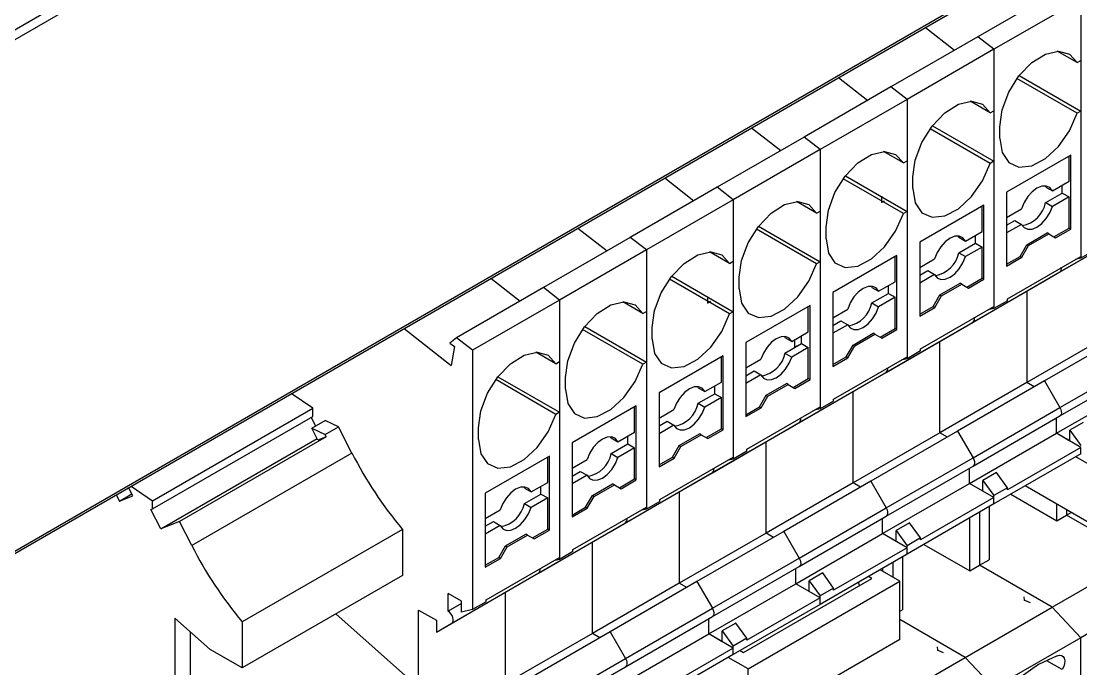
# Model space of a CAD drawing. Header units: millimetres. Extents: x 24 to 293, y 35 to 211.
# Drawn here: x 231.46 to 253.67, y 103.15 to 116.71 of the extents above; entities that cross this region are included whole.
import ezdxf

# ---------------------------------------------------------------- set-up
doc = ezdxf.new("R2010")
doc.units = ezdxf.units.MM
doc.header["$PDSIZE"] = -1

msp = doc.modelspace()

# ---------------------------------------------------------------- linework, layer by layer
at = {"color": 7, "linetype": 'Continuous', "lineweight": 25}
for p, q in [((274.199, 130.358), (204.726, 90.252)), ((204.7, 90.195), (274.173, 130.301)), ((234.373, 118.288), (204.637, 101.122)), ((234.55, 118.186), (204.726, 100.969)), ((253.333, 117.44), (251.512, 116.389)), ((253.669, 117.177), (251.849, 116.126)), ((253.669, 117.177), (253.669, 115.891)), ((253.669, 117.177), (253.669, 111.747)), ((250.413, 116.584), (251.024, 116.107)), ((251.512, 116.389), (249.691, 115.338)), ((251.849, 116.126), (251.512, 116.389)), ((251.849, 116.126), (250.028, 115.075)), ((251.849, 116.126), (251.849, 110.696)), ((251.849, 116.126), (251.849, 114.84)), ((253.592, 115.847), (253.174, 116.088)), ((253.592, 115.847), (253.669, 115.891)), ((248.592, 115.533), (249.203, 115.056)), ((253.592, 114.785), (252.332, 115.513)), ((252.379, 115.575), (253.669, 114.83)), ((249.691, 115.338), (247.871, 114.287)), ((250.028, 115.075), (249.691, 115.338)), ((250.028, 115.075), (248.207, 114.024)), ((250.028, 115.075), (250.028, 109.645)), ((250.028, 115.075), (250.028, 113.789)), ((251.771, 114.796), (251.353, 115.037)), ((251.771, 114.796), (251.849, 114.84)), ((253.669, 114.83), (253.592, 114.785)), ((253.669, 114.83), (253.669, 111.788)), ((246.771, 114.482), (247.382, 114.005)), ((251.771, 113.734), (250.512, 114.462)), ((250.558, 114.524), (251.849, 113.779)), ((251.972, 114.259), (251.972, 114.504)), ((247.871, 114.287), (246.05, 113.236)), ((248.207, 114.024), (247.871, 114.287)), ((248.207, 114.024), (246.386, 112.973)), ((248.207, 114.024), (248.207, 108.594)), ((248.207, 114.024), (248.207, 112.738)), ((249.951, 113.745), (249.533, 113.986)), ((249.951, 113.745), (250.028, 113.789)), ((251.849, 113.779), (251.771, 113.734)), ((251.849, 113.779), (251.849, 110.737)), ((253.457, 113.911), (252.114, 113.136)), ((253.422, 113.36), (253.422, 113.891)), ((253.457, 112.36), (253.457, 113.911)), ((248.737, 113.473), (250.028, 112.728)), ((244.95, 113.431), (245.561, 112.954)), ((249.951, 112.683), (248.691, 113.41)), ((250.151, 113.207), (250.151, 113.452)), ((252.933, 113.241), (252.919, 113.265)), ((253.074, 113.159), (253.422, 113.36)), ((253.28, 113.115), (253.28, 113.279)), ((246.05, 113.236), (244.229, 112.184)), ((246.386, 112.973), (246.05, 113.236)), ((252.114, 113.136), (252.114, 111.584)), ((252.933, 113.241), (253.074, 113.159)), ((252.933, 112.915), (253.28, 113.115)), ((253.422, 113.034), (253.074, 112.833)), ((253.28, 113.115), (253.422, 113.034)), ((253.422, 112.38), (253.422, 113.034)), ((246.386, 112.973), (244.565, 111.922)), ((246.386, 112.973), (246.386, 111.687)), ((246.386, 112.973), (246.386, 107.542)), ((248.13, 112.694), (247.712, 112.935)), ((251.636, 112.86), (250.293, 112.085)), ((251.601, 112.309), (251.601, 112.84)), ((251.636, 111.309), (251.636, 112.86)), ((252.933, 112.915), (253.074, 112.833)), ((248.13, 112.694), (248.207, 112.738)), ((250.028, 112.728), (249.951, 112.683)), ((250.028, 112.728), (250.028, 109.686)), ((252.114, 112.605), (252.426, 112.785)), ((243.129, 112.38), (243.741, 111.903)), ((248.13, 111.632), (246.87, 112.359)), ((246.917, 112.421), (248.207, 111.677)), ((248.331, 112.156), (248.331, 112.401)), ((252.114, 112.442), (252.285, 112.54)), ((252.426, 112.459), (252.114, 112.278)), ((252.285, 112.54), (252.426, 112.459)), ((253.104, 112.197), (253.422, 112.38)), ((253.139, 112.176), (253.457, 112.36)), ((253.232, 111.461), (255.052, 112.512)), ((253.457, 112.36), (253.422, 112.38)), ((244.229, 112.184), (242.408, 111.133)), ((244.565, 111.922), (244.229, 112.184)), ((251.112, 112.19), (251.098, 112.214)), ((251.112, 112.19), (251.253, 112.108)), ((251.253, 112.108), (251.601, 112.309)), ((251.46, 112.064), (251.46, 112.227)), ((252.538, 112.033), (252.962, 112.278)), ((252.573, 112.013), (252.998, 112.258)), ((252.909, 111.274), (254.73, 112.325)), ((252.998, 112.258), (252.962, 112.278)), ((252.998, 112.258), (253.139, 112.176)), ((244.565, 111.922), (242.745, 110.871)), ((244.565, 111.922), (244.565, 106.491)), ((244.565, 111.922), (244.565, 110.636)), ((250.293, 112.085), (250.293, 110.533)), ((251.112, 111.863), (251.46, 112.064)), ((251.601, 111.982), (251.253, 111.782)), ((251.46, 112.064), (251.601, 111.982)), ((251.601, 111.329), (251.601, 111.982)), ((252.397, 111.788), (252.538, 112.033)), ((252.432, 111.768), (252.573, 112.013)), ((252.538, 112.033), (252.573, 112.013)), ((246.309, 111.642), (245.891, 111.884)), ((249.816, 111.809), (248.472, 111.034)), ((249.78, 111.258), (249.78, 111.789)), ((249.816, 110.258), (249.816, 111.809)), ((250.293, 111.554), (250.605, 111.734)), ((251.112, 111.863), (251.253, 111.782)), ((252.114, 111.625), (252.397, 111.788)), ((252.114, 111.584), (252.432, 111.768)), ((252.131, 110.901), (253.669, 111.788)), ((252.397, 111.788), (252.432, 111.768)), ((253.669, 111.747), (253.55, 111.719)), ((253.952, 111.91), (253.669, 111.747)), ((246.309, 111.642), (246.386, 111.687)), ((248.207, 111.677), (248.13, 111.632)), ((248.207, 111.677), (248.207, 108.635)), ((250.293, 111.391), (250.464, 111.489)), ((250.464, 111.489), (250.605, 111.408)), ((241.309, 111.329), (241.92, 110.851)), ((246.309, 110.581), (245.049, 111.308)), ((245.096, 111.37), (246.386, 110.625)), ((246.51, 111.105), (246.51, 111.35)), ((249.433, 111.057), (249.78, 111.258)), ((250.605, 111.408), (250.293, 111.227)), ((251.088, 110.223), (252.909, 111.274)), ((251.283, 111.146), (251.601, 111.329)), ((251.318, 111.125), (251.636, 111.309)), ((251.411, 110.409), (253.232, 111.461)), ((251.636, 111.309), (251.601, 111.329)), ((252.909, 111.274), (253.232, 111.461)), ((242.408, 111.133), (240.587, 110.082)), ((242.745, 110.871), (242.408, 111.133)), ((248.472, 111.034), (248.472, 109.482)), ((249.291, 111.139), (249.278, 111.163)), ((249.291, 111.139), (249.433, 111.057)), ((249.639, 111.013), (249.639, 111.176)), ((250.717, 110.982), (251.141, 111.227)), ((250.752, 110.962), (251.177, 111.207)), ((251.177, 111.207), (251.141, 111.227)), ((251.177, 111.207), (251.318, 111.125)), ((252.538, 111.06), (252.538, 109.145)), ((242.745, 110.871), (240.924, 109.82)), ((242.745, 110.871), (242.745, 105.44)), ((242.745, 110.871), (242.745, 109.585)), ((244.488, 110.591), (244.07, 110.833)), ((249.291, 110.812), (249.639, 111.013)), ((249.291, 110.812), (249.433, 110.731)), ((249.78, 110.931), (249.433, 110.731)), ((249.639, 111.013), (249.78, 110.931)), ((249.78, 110.278), (249.78, 110.931)), ((250.576, 110.737), (250.717, 110.982)), ((250.611, 110.717), (250.752, 110.962)), ((250.717, 110.982), (250.752, 110.962)), ((252.131, 110.859), (251.849, 110.696)), ((252.131, 110.859), (252.131, 110.901)), ((244.488, 110.591), (244.565, 110.636)), ((246.386, 110.625), (246.309, 110.581)), ((246.386, 110.625), (246.386, 107.584)), ((247.995, 110.758), (246.651, 109.982)), ((247.959, 110.207), (247.959, 110.738)), ((247.995, 109.207), (247.995, 110.758)), ((248.472, 110.503), (248.784, 110.683)), ((250.293, 110.574), (250.576, 110.737)), ((250.293, 110.533), (250.611, 110.717)), ((250.311, 109.849), (251.849, 110.737)), ((250.576, 110.737), (250.611, 110.717)), ((251.849, 110.696), (251.729, 110.668)), ((248.472, 110.339), (248.643, 110.438)), ((248.643, 110.438), (248.784, 110.357)), ((249.59, 109.358), (251.411, 110.409)), ((251.088, 110.223), (251.411, 110.409)), ((239.488, 110.278), (240.477, 109.505)), ((244.488, 109.53), (243.228, 110.257)), ((243.275, 110.319), (244.565, 109.574)), ((244.689, 110.054), (244.689, 110.299)), ((247.612, 110.006), (247.959, 110.207)), ((248.784, 110.357), (248.472, 110.176)), ((248.896, 109.931), (249.321, 110.176)), ((248.932, 109.911), (249.356, 110.156)), ((249.268, 109.172), (251.088, 110.223)), ((249.356, 110.156), (249.321, 110.176)), ((249.356, 110.156), (249.497, 110.074)), ((249.462, 110.094), (249.78, 110.278)), ((249.497, 110.074), (249.816, 110.258)), ((249.816, 110.258), (249.78, 110.278)), ((254.359, 110.196), (252.538, 109.145)), ((254.73, 110.23), (252.909, 109.179)), ((240.587, 110.082), (240.448, 109.971)), ((240.448, 109.971), (240.543, 109.897)), ((240.924, 109.82), (240.587, 110.082)), ((246.651, 109.982), (246.651, 108.431)), ((247.47, 110.088), (247.457, 110.112)), ((247.47, 110.088), (247.612, 110.006)), ((247.47, 109.761), (247.818, 109.962)), ((247.818, 109.962), (247.818, 110.125)), ((247.818, 109.962), (247.959, 109.88)), ((248.755, 109.686), (248.896, 109.931)), ((248.896, 109.931), (248.932, 109.911)), ((250.717, 108.094), (250.717, 110.009)), ((240.543, 109.897), (240.477, 109.505)), ((240.924, 109.82), (240.924, 104.389)), ((242.667, 109.54), (242.249, 109.781)), ((246.174, 109.707), (244.83, 108.931)), ((246.174, 108.155), (246.174, 109.707)), ((247.47, 109.761), (247.612, 109.68)), ((247.959, 109.88), (247.612, 109.68)), ((247.959, 109.227), (247.959, 109.88)), ((248.79, 109.666), (248.932, 109.911)), ((250.311, 109.808), (250.028, 109.645)), ((250.311, 109.808), (250.311, 109.849)), ((242.667, 109.54), (242.745, 109.585)), ((244.565, 109.574), (244.488, 109.53)), ((244.565, 109.574), (244.565, 106.533)), ((246.139, 109.156), (246.139, 109.686)), ((246.651, 109.452), (246.964, 109.632)), ((248.472, 109.523), (248.755, 109.686)), ((248.472, 109.482), (248.79, 109.666)), ((248.49, 108.798), (250.028, 109.686)), ((248.755, 109.686), (248.79, 109.666)), ((250.028, 109.645), (249.908, 109.617)), ((253.232, 108.62), (255.052, 109.672)), ((253.232, 108.447), (255.052, 109.498)), ((241.454, 109.268), (242.745, 108.523)), ((246.651, 109.288), (246.822, 109.387)), ((246.964, 109.305), (246.651, 109.125)), ((246.822, 109.387), (246.964, 109.305)), ((247.769, 108.307), (249.59, 109.358)), ((249.268, 109.172), (249.59, 109.358)), ((242.667, 108.479), (241.408, 109.206)), ((242.868, 109.003), (242.868, 109.248)), ((245.649, 109.037), (245.636, 109.061)), ((245.649, 109.037), (245.791, 108.955)), ((245.791, 108.955), (246.139, 109.156)), ((245.997, 108.911), (245.997, 109.074)), ((247.076, 108.88), (247.5, 109.125)), ((247.111, 108.86), (247.535, 109.105)), ((247.447, 108.121), (249.268, 109.172)), ((247.535, 109.105), (247.5, 109.125)), ((247.535, 109.105), (247.677, 109.023)), ((247.641, 109.043), (247.959, 109.227)), ((247.677, 109.023), (247.995, 109.207)), ((247.995, 109.207), (247.959, 109.227)), ((252.538, 109.145), (250.717, 108.094)), ((252.909, 109.179), (251.088, 108.128)), ((252.694, 109.055), (252.538, 109.145)), ((252.909, 109.179), (253.232, 108.62)), ((253.157, 108.083), (254.977, 109.134)), ((237.577, 108.606), (237.125, 108.913)), ((244.83, 108.931), (244.83, 107.38)), ((245.649, 108.71), (245.997, 108.911)), ((246.139, 108.829), (245.791, 108.628)), ((245.997, 108.911), (246.139, 108.829)), ((246.139, 108.176), (246.139, 108.829)), ((246.934, 108.635), (247.076, 108.88)), ((246.969, 108.615), (247.111, 108.86)), ((247.076, 108.88), (247.111, 108.86)), ((248.896, 107.042), (248.896, 108.958)), ((234.219, 106.667), (237.577, 108.606)), ((237.577, 108.437), (237.577, 108.606)), ((244.353, 108.656), (243.01, 107.88)), ((244.318, 108.105), (244.318, 108.635)), ((244.353, 107.104), (244.353, 108.656)), ((245.649, 108.71), (245.791, 108.628)), ((246.651, 108.472), (246.934, 108.635)), ((246.651, 108.431), (246.969, 108.615)), ((246.669, 107.747), (248.207, 108.635)), ((246.934, 108.635), (246.969, 108.615)), ((248.207, 108.594), (248.087, 108.566)), ((248.49, 108.757), (248.207, 108.594)), ((248.49, 108.757), (248.49, 108.798)), ((251.411, 107.569), (253.232, 108.62)), ((234.219, 106.498), (237.577, 108.437)), ((237.636, 108.234), (237.542, 108.417)), ((242.745, 108.523), (242.667, 108.479)), ((242.745, 108.523), (242.745, 105.482)), ((244.83, 108.401), (245.143, 108.581)), ((251.411, 107.396), (253.232, 108.447)), ((253.157, 108.083), (253.157, 108.404)), ((237.554, 108.187), (237.836, 108.35)), ((237.68, 107.94), (237.554, 108.187)), ((237.554, 108.187), (237.833, 108.054)), ((237.833, 108.054), (238.116, 108.217)), ((238.116, 108.217), (237.836, 108.35)), ((238.396, 107.669), (238.116, 108.217)), ((241.047, 107.952), (241.047, 108.197)), ((244.83, 108.237), (245.001, 108.336)), ((245.143, 108.254), (244.83, 108.074)), ((245.001, 108.336), (245.143, 108.254)), ((245.82, 107.992), (246.139, 108.176)), ((245.856, 107.972), (246.174, 108.155)), ((245.948, 107.256), (247.769, 108.307)), ((246.174, 108.155), (246.139, 108.176)), ((247.447, 108.121), (247.769, 108.307)), ((253.722, 108.31), (253.44, 108.147)), ((253.44, 107.92), (253.44, 108.147)), ((253.44, 108.147), (253.669, 107.829)), ((234.387, 106.079), (237.664, 107.971)), ((237.856, 108.009), (234.78, 106.233)), ((237.856, 108.009), (237.68, 107.94)), ((237.856, 108.009), (237.833, 108.054)), ((243.829, 107.986), (243.815, 108.01)), ((243.829, 107.986), (243.97, 107.904)), ((243.97, 107.904), (244.318, 108.105)), ((244.176, 107.86), (244.176, 108.023)), ((245.255, 107.829), (245.679, 108.074)), ((245.29, 107.808), (245.714, 108.053)), ((245.626, 107.07), (247.447, 108.121)), ((245.714, 108.053), (245.679, 108.074)), ((245.714, 108.053), (245.856, 107.972)), ((250.717, 108.094), (248.896, 107.042)), ((251.088, 108.128), (249.268, 107.077)), ((250.873, 108.004), (250.717, 108.094)), ((251.088, 108.128), (251.411, 107.569)), ((251.336, 107.032), (253.157, 108.083)), ((253.669, 107.787), (253.157, 108.083)), ((253.44, 107.92), (253.157, 108.083)), ((243.01, 107.88), (243.01, 106.329)), ((243.829, 107.659), (244.176, 107.86)), ((244.318, 107.778), (243.97, 107.577)), ((244.176, 107.86), (244.318, 107.778)), ((244.318, 107.125), (244.318, 107.778)), ((245.113, 107.584), (245.255, 107.829)), ((245.149, 107.564), (245.29, 107.808)), ((245.255, 107.829), (245.29, 107.808)), ((246.669, 107.706), (246.386, 107.542)), ((246.669, 107.706), (246.669, 107.747)), ((247.076, 105.991), (247.076, 107.907)), ((253.669, 107.787), (252.131, 106.899)), ((253.669, 107.652), (253.669, 107.787)), ((238.396, 107.669), (235.038, 105.73)), ((242.532, 107.605), (241.189, 106.829)), ((242.497, 107.053), (242.497, 107.584)), ((242.532, 106.053), (242.532, 107.605)), ((243.01, 107.349), (243.322, 107.53)), ((243.829, 107.659), (243.97, 107.577)), ((244.83, 107.421), (245.113, 107.584)), ((244.83, 107.38), (245.149, 107.564)), ((244.848, 106.696), (246.386, 107.584)), ((245.113, 107.584), (245.149, 107.564)), ((246.386, 107.542), (246.266, 107.515)), ((249.59, 106.518), (251.411, 107.569)), ((253.669, 107.652), (251.849, 106.601)), ((253.979, 107.354), (253.565, 107.592)), ((243.01, 107.186), (243.181, 107.285)), ((243.181, 107.285), (243.322, 107.203)), ((244.128, 106.205), (245.948, 107.256)), ((245.626, 107.07), (245.948, 107.256)), ((249.59, 106.345), (251.411, 107.396)), ((251.336, 107.032), (251.336, 107.353)), ((251.902, 107.259), (251.619, 107.096)), ((252.131, 106.941), (251.902, 107.259)), ((242.149, 106.853), (242.497, 107.053)), ((243.322, 107.203), (243.01, 107.023)), ((243.805, 106.019), (245.626, 107.07)), ((244, 106.941), (244.318, 107.125)), ((244.035, 106.921), (244.353, 107.104)), ((244.353, 107.104), (244.318, 107.125)), ((248.896, 107.042), (247.076, 105.991)), ((249.268, 107.077), (247.447, 106.026)), ((249.052, 106.952), (248.896, 107.042)), ((249.268, 107.077), (249.59, 106.518)), ((249.515, 105.981), (251.336, 107.032)), ((251.619, 106.869), (251.336, 107.032)), ((251.849, 106.736), (251.336, 107.032)), ((251.619, 106.869), (251.619, 107.096)), ((251.619, 107.096), (251.849, 106.778)), ((233.521, 106.659), (233.785, 106.811)), ((233.806, 106.771), (233.716, 106.946)), ((233.766, 106.974), (234.219, 106.667)), ((241.189, 106.829), (241.189, 105.278)), ((242.008, 106.934), (241.994, 106.959)), ((242.008, 106.934), (242.149, 106.853)), ((242.008, 106.608), (242.356, 106.808)), ((242.356, 106.808), (242.356, 106.972)), ((242.356, 106.808), (242.497, 106.727)), ((243.434, 106.778), (243.858, 107.023)), ((243.469, 106.757), (243.894, 107.002)), ((243.894, 107.002), (243.858, 107.023)), ((243.894, 107.002), (244.035, 106.921)), ((245.255, 106.856), (245.255, 104.94)), ((252.131, 106.941), (251.849, 106.778)), ((252.131, 106.899), (252.131, 106.941)), ((253.979, 106.129), (252.505, 106.98)), ((233.453, 106.794), (233.521, 106.659)), ((233.521, 106.659), (233.806, 106.771)), ((234.219, 106.498), (234.219, 106.667)), ((242.008, 106.608), (242.149, 106.526)), ((242.497, 106.727), (242.149, 106.526)), ((242.497, 106.074), (242.497, 106.727)), ((243.293, 106.533), (243.434, 106.778)), ((243.328, 106.512), (243.469, 106.757)), ((243.434, 106.778), (243.469, 106.757)), ((244.848, 106.655), (244.565, 106.491)), ((244.848, 106.655), (244.848, 106.696)), ((251.849, 106.601), (250.028, 105.55)), ((251.849, 106.736), (250.311, 105.848)), ((251.849, 106.601), (251.849, 106.778)), ((251.849, 106.601), (251.849, 106.736)), ((252.204, 106.806), (253.166, 106.251)), ((253.166, 106.251), (253.166, 106.598)), ((234.181, 106.483), (234.219, 106.498)), ((234.387, 106.079), (234.181, 106.483)), ((241.189, 106.298), (241.501, 106.479)), ((243.01, 106.37), (243.293, 106.533)), ((243.01, 106.329), (243.328, 106.512)), ((243.027, 105.645), (244.565, 106.533)), ((243.293, 106.533), (243.328, 106.512)), ((244.565, 106.491), (244.446, 106.464)), ((247.769, 105.467), (249.59, 106.518)), ((251.548, 106.427), (251.548, 105.317)), ((251.751, 106.545), (251.751, 105.434)), ((253.166, 106.251), (253.369, 106.368)), ((253.369, 106.481), (253.369, 106.368)), ((253.369, 106.368), (253.466, 106.424)), ((254.889, 105.491), (253.369, 106.368)), ((234.78, 106.233), (234.387, 106.079)), ((235.038, 105.73), (234.78, 106.233)), ((241.189, 106.135), (241.36, 106.234)), ((241.501, 106.152), (241.189, 105.972)), ((241.36, 106.234), (241.501, 106.152)), ((242.307, 105.154), (244.128, 106.205)), ((243.805, 106.019), (244.128, 106.205)), ((247.769, 105.294), (249.59, 106.345)), ((249.515, 105.981), (249.515, 106.302)), ((250.081, 106.208), (249.798, 106.045)), ((250.311, 105.89), (250.081, 106.208)), ((251.345, 105.2), (251.345, 106.31)), ((239.456, 106.07), (236.098, 104.131)), ((239.456, 106.07), (239.456, 105.105)), ((241.613, 105.727), (242.037, 105.972)), ((241.648, 105.706), (242.073, 105.951)), ((241.984, 104.968), (243.805, 106.019)), ((242.073, 105.951), (242.037, 105.972)), ((242.073, 105.951), (242.214, 105.87)), ((242.179, 105.89), (242.497, 106.074)), ((242.214, 105.87), (242.532, 106.053)), ((242.532, 106.053), (242.497, 106.074)), ((247.076, 105.991), (245.255, 104.94)), ((247.447, 106.026), (245.626, 104.974)), ((247.231, 105.901), (247.076, 105.991)), ((247.447, 106.026), (247.769, 105.467)), ((247.694, 104.93), (249.515, 105.981)), ((249.798, 105.818), (249.515, 105.981)), ((250.028, 105.685), (249.515, 105.981)), ((249.798, 105.818), (249.798, 106.045)), ((249.798, 106.045), (250.028, 105.726)), ((241.472, 105.482), (241.613, 105.727)), ((241.507, 105.461), (241.648, 105.706)), ((241.613, 105.727), (241.648, 105.706)), ((243.434, 103.889), (243.434, 105.804)), ((250.311, 105.89), (250.028, 105.726)), ((250.028, 105.55), (250.028, 105.726)), ((250.311, 105.848), (250.311, 105.89)), ((250.383, 105.755), (251.345, 105.2)), ((241.189, 105.318), (241.472, 105.482)), ((241.207, 104.594), (242.745, 105.482)), ((241.472, 105.482), (241.507, 105.461)), ((243.027, 105.603), (242.745, 105.44)), ((243.027, 105.603), (243.027, 105.645)), ((250.028, 105.55), (248.207, 104.499)), ((250.028, 105.685), (248.49, 104.797)), ((249.93, 105.494), (249.93, 104.383)), ((250.028, 105.55), (250.028, 105.685)), ((253.068, 104.439), (254.889, 105.491)), ((241.189, 105.278), (241.507, 105.461)), ((242.745, 105.44), (242.625, 105.413)), ((245.948, 104.416), (247.769, 105.467)), ((245.948, 104.243), (247.769, 105.294)), ((249.524, 105.19), (249.524, 105.259)), ((249.727, 105.376), (249.727, 105.073)), ((251.345, 105.2), (251.548, 105.317)), ((251.548, 105.317), (251.751, 105.434)), ((253.068, 104.439), (251.548, 105.317)), ((239.456, 105.105), (236.098, 103.166)), ((240.486, 104.103), (242.307, 105.154)), ((241.984, 104.968), (242.307, 105.154)), ((246.601, 103.489), (249.288, 105.04)), ((247.694, 104.93), (247.694, 105.251)), ((248.26, 105.157), (247.977, 104.994)), ((248.49, 104.839), (248.26, 105.157)), ((249.288, 105.04), (249.217, 105.082)), ((249.877, 104.986), (249.464, 105.224)), ((240.164, 103.916), (241.984, 104.968)), ((245.255, 104.94), (243.434, 103.889)), ((245.626, 104.974), (243.805, 103.923)), ((245.411, 104.85), (245.255, 104.94)), ((245.626, 104.974), (245.948, 104.416)), ((245.873, 103.879), (247.694, 104.93)), ((246.695, 103.149), (249.877, 104.986)), ((247.977, 104.767), (247.694, 104.93)), ((248.207, 104.634), (247.694, 104.93)), ((247.977, 104.767), (247.977, 104.994)), ((247.977, 104.994), (248.207, 104.675)), ((248.49, 104.839), (248.207, 104.675)), ((248.49, 104.797), (248.49, 104.839)), ((249.03, 104.891), (249.011, 104.963)), ((249.877, 103.761), (249.877, 104.986)), ((255.49, 104.85), (253.669, 103.799)), ((240.694, 104.563), (240.411, 104.726)), ((240.411, 104.355), (240.411, 104.726)), ((241.207, 104.552), (241.207, 104.594)), ((241.613, 102.838), (241.613, 104.753)), ((248.207, 104.634), (246.669, 103.746)), ((248.207, 104.499), (248.207, 104.675)), ((248.207, 104.499), (248.207, 104.634)), ((239.792, 104.379), (240.164, 104.165)), ((239.792, 101.787), (239.792, 104.379)), ((240.694, 104.518), (240.411, 104.355)), ((240.694, 104.336), (240.694, 104.563)), ((240.924, 104.389), (240.694, 104.336)), ((241.207, 104.552), (240.924, 104.389)), ((244.128, 103.365), (245.948, 104.416)), ((248.207, 104.499), (246.386, 103.447)), ((249.877, 104.353), (249.93, 104.383)), ((251.247, 103.388), (253.068, 104.439)), ((253.068, 104.439), (253.669, 103.799)), ((234.683, 104.212), (235.426, 103.554)), ((234.683, 104.212), (234.683, 102.371)), ((239.704, 102.837), (238.057, 104.297)), ((240.164, 104.165), (240.164, 103.916)), ((244.128, 103.192), (245.948, 104.243)), ((245.873, 103.879), (245.873, 104.199)), ((251.247, 103.388), (249.877, 104.179)), ((235.006, 103.926), (235.006, 102.557)), ((236.098, 104.131), (236.098, 103.166)), ((240.164, 103.916), (240.486, 104.103)), ((243.805, 103.923), (241.984, 102.872)), ((243.805, 103.923), (244.128, 103.365)), ((246.439, 104.106), (246.156, 103.943)), ((246.156, 103.715), (246.156, 103.943)), ((246.156, 103.943), (246.386, 103.624)), ((246.669, 103.788), (246.439, 104.106)), ((235.022, 103.911), (235.006, 103.902)), ((243.434, 103.889), (241.613, 102.838)), ((243.59, 103.799), (243.434, 103.889)), ((244.053, 102.828), (245.873, 103.879)), ((246.386, 103.583), (245.873, 103.879)), ((246.156, 103.715), (245.873, 103.879)), ((246.669, 103.788), (246.386, 103.624)), ((246.669, 103.746), (246.669, 103.788)), ((249.877, 103.761), (246.695, 101.924)), ((253.669, 103.799), (251.849, 102.748)), ((253.669, 100.663), (253.669, 103.799)), ((253.669, 98.359), (253.669, 103.799)), ((236.098, 103.166), (235.426, 103.554)), ((246.386, 103.583), (244.848, 102.695)), ((246.386, 103.447), (246.386, 103.624)), ((246.386, 103.447), (246.386, 103.583)), ((246.53, 103.53), (246.601, 103.489)), ((242.307, 102.314), (244.128, 103.365)), ((246.386, 103.447), (244.565, 102.396)), ((246.695, 103.149), (246.282, 103.388)), ((249.427, 102.337), (251.247, 103.388)), ((251.247, 103.388), (251.849, 102.748)), ((253.173, 103.417), (252.785, 103.236)), ((253.282, 103.132), (252.96, 103.318)), ((242.307, 102.14), (244.128, 103.192)), ((246.695, 101.924), (246.695, 103.149)), ((252.785, 103.236), (252.397, 102.969))]:
    msp.add_line(p, q, dxfattribs=at)
at = {"color": 7, "linetype": 'Continuous'}
for p, q in [((249.497, 112.92), (249.497, 113.052)), ((249.497, 112.92), (249.554, 112.953)), ((245.856, 110.818), (245.856, 110.95)), ((245.856, 110.818), (245.913, 110.851)), ((247.677, 109.889), (247.677, 110.021)), ((247.677, 109.889), (247.734, 109.922)), ((252.491, 104.588), (252.484, 104.657)), ((252.491, 104.588), (252.605, 104.538)), ((250.67, 103.536), (250.663, 103.606)), ((250.67, 103.536), (250.784, 103.487))]:
    msp.add_line(p, q, dxfattribs=at)
at = {"color": 7, "linetype": 'Continuous', "lineweight": 25, "flags": 128}
for points in [[(251.972, 114.504), (252.021, 114.857), (252.16, 115.226), (252.374, 115.569), (252.64, 115.846), (252.926, 116.026), (253.2, 116.089), (253.431, 116.027), (253.592, 115.847)], [(250.151, 113.452), (250.2, 113.806), (250.339, 114.175), (250.554, 114.518), (250.819, 114.795), (251.105, 114.975), (251.379, 115.038), (251.61, 114.976), (251.771, 114.796)], [(251.972, 114.259), (252.021, 113.961), (252.16, 113.752), (252.374, 113.657), (252.64, 113.687), (252.926, 113.837), (253.2, 114.091), (253.431, 114.419), (253.592, 114.785)], [(248.331, 112.401), (248.379, 112.755), (248.518, 113.124), (248.733, 113.467), (248.998, 113.744), (249.284, 113.924), (249.558, 113.987), (249.789, 113.924), (249.951, 113.745)], [(250.151, 113.207), (250.2, 112.909), (250.339, 112.701), (250.554, 112.606), (250.819, 112.636), (251.105, 112.786), (251.379, 113.039), (251.61, 113.368), (251.771, 113.734)], [(253.074, 113.159), (253.02, 113.228), (252.944, 113.262), (252.851, 113.259), (252.75, 113.217), (252.649, 113.142), (252.556, 113.039), (252.48, 112.917), (252.426, 112.785)], [(246.51, 111.35), (246.558, 111.704), (246.698, 112.073), (246.912, 112.416), (247.177, 112.693), (247.463, 112.873), (247.737, 112.935), (247.968, 112.873), (248.13, 112.694)], [(252.426, 112.459), (252.48, 112.39), (252.556, 112.356), (252.649, 112.36), (252.75, 112.401), (252.851, 112.476), (252.944, 112.579), (253.02, 112.702), (253.074, 112.833)], [(248.331, 112.156), (248.379, 111.858), (248.518, 111.65), (248.733, 111.555), (248.998, 111.584), (249.284, 111.734), (249.558, 111.988), (249.789, 112.317), (249.951, 112.683)], [(251.253, 112.108), (251.199, 112.177), (251.123, 112.211), (251.03, 112.208), (250.929, 112.166), (250.828, 112.091), (250.736, 111.988), (250.659, 111.866), (250.605, 111.734)], [(244.689, 110.299), (244.737, 110.653), (244.877, 111.022), (245.091, 111.365), (245.357, 111.642), (245.643, 111.822), (245.917, 111.884), (246.147, 111.822), (246.309, 111.642)], [(250.605, 111.408), (250.659, 111.339), (250.736, 111.305), (250.828, 111.308), (250.929, 111.35), (251.03, 111.425), (251.123, 111.528), (251.199, 111.65), (251.253, 111.782)], [(246.51, 111.105), (246.558, 110.807), (246.698, 110.599), (246.912, 110.504), (247.177, 110.533), (247.463, 110.683), (247.737, 110.937), (247.968, 111.266), (248.13, 111.632)], [(249.433, 111.057), (249.379, 111.126), (249.302, 111.16), (249.21, 111.156), (249.108, 111.115), (249.007, 111.04), (248.915, 110.937), (248.838, 110.814), (248.784, 110.683)], [(242.868, 109.248), (242.917, 109.602), (243.056, 109.971), (243.27, 110.313), (243.536, 110.591), (243.822, 110.771), (244.096, 110.833), (244.327, 110.771), (244.488, 110.591)], [(248.784, 110.357), (248.838, 110.288), (248.915, 110.253), (249.007, 110.257), (249.108, 110.299), (249.21, 110.374), (249.302, 110.477), (249.379, 110.599), (249.433, 110.731)], [(244.689, 110.054), (244.737, 109.756), (244.877, 109.548), (245.091, 109.453), (245.357, 109.482), (245.643, 109.632), (245.917, 109.886), (246.147, 110.215), (246.309, 110.581)], [(247.612, 110.006), (247.558, 110.075), (247.481, 110.109), (247.389, 110.105), (247.288, 110.064), (247.187, 109.989), (247.094, 109.886), (247.018, 109.763), (246.964, 109.632)], [(241.047, 108.197), (241.096, 108.55), (241.235, 108.92), (241.45, 109.262), (241.715, 109.539), (242.001, 109.72), (242.275, 109.782), (242.506, 109.72), (242.667, 109.54)], [(242.868, 109.003), (242.917, 108.705), (243.056, 108.497), (243.27, 108.402), (243.536, 108.431), (243.822, 108.581), (244.096, 108.835), (244.327, 109.164), (244.488, 109.53)], [(246.964, 109.305), (247.018, 109.236), (247.094, 109.202), (247.187, 109.206), (247.288, 109.247), (247.389, 109.323), (247.481, 109.426), (247.558, 109.548), (247.612, 109.68)], [(245.791, 108.955), (245.737, 109.024), (245.661, 109.058), (245.568, 109.054), (245.467, 109.013), (245.366, 108.938), (245.273, 108.834), (245.197, 108.712), (245.143, 108.581)], [(245.143, 108.254), (245.197, 108.185), (245.273, 108.151), (245.366, 108.155), (245.467, 108.196), (245.568, 108.272), (245.661, 108.375), (245.737, 108.497), (245.791, 108.628)], [(253.232, 108.62), (253.25, 108.581), (253.261, 108.541), (253.262, 108.504), (253.255, 108.474), (253.239, 108.452), (253.232, 108.447)], [(253.232, 108.62), (253.25, 108.581), (253.261, 108.541), (253.262, 108.504), (253.255, 108.474), (253.239, 108.452), (253.232, 108.447)], [(241.047, 107.952), (241.096, 107.654), (241.235, 107.446), (241.45, 107.351), (241.715, 107.38), (242.001, 107.53), (242.275, 107.784), (242.506, 108.113), (242.667, 108.479)], [(243.97, 107.904), (243.916, 107.973), (243.84, 108.007), (243.747, 108.003), (243.646, 107.962), (243.545, 107.886), (243.452, 107.783), (243.376, 107.661), (243.322, 107.53)], [(243.322, 107.203), (243.376, 107.134), (243.452, 107.1), (243.545, 107.104), (243.646, 107.145), (243.747, 107.221), (243.84, 107.324), (243.916, 107.446), (243.97, 107.577)], [(251.411, 107.569), (251.429, 107.53), (251.44, 107.49), (251.441, 107.453), (251.434, 107.423), (251.418, 107.401), (251.411, 107.396)], [(251.411, 107.569), (251.429, 107.53), (251.44, 107.49), (251.441, 107.453), (251.434, 107.423), (251.418, 107.401), (251.411, 107.396)], [(242.149, 106.853), (242.095, 106.922), (242.019, 106.956), (241.926, 106.952), (241.825, 106.911), (241.724, 106.835), (241.632, 106.732), (241.555, 106.61), (241.501, 106.479)], [(241.501, 106.152), (241.555, 106.083), (241.632, 106.049), (241.724, 106.053), (241.825, 106.094), (241.926, 106.169), (242.019, 106.273), (242.095, 106.395), (242.149, 106.526)], [(249.59, 106.518), (249.609, 106.479), (249.619, 106.439), (249.621, 106.402), (249.613, 106.371), (249.597, 106.35), (249.59, 106.345)], [(249.59, 106.518), (249.609, 106.479), (249.619, 106.439), (249.621, 106.402), (249.613, 106.371), (249.597, 106.35), (249.59, 106.345)], [(247.769, 105.467), (247.788, 105.427), (247.798, 105.388), (247.8, 105.351), (247.792, 105.32), (247.776, 105.299), (247.769, 105.294)], [(247.769, 105.467), (247.788, 105.427), (247.798, 105.388), (247.8, 105.351), (247.792, 105.32), (247.776, 105.299), (247.769, 105.294)], [(245.948, 104.416), (245.967, 104.376), (245.977, 104.336), (245.979, 104.3), (245.971, 104.269), (245.955, 104.248), (245.948, 104.243)], [(245.948, 104.416), (245.967, 104.376), (245.977, 104.336), (245.979, 104.3), (245.971, 104.269), (245.955, 104.248), (245.948, 104.243)], [(240.486, 104.103), (240.505, 104.121), (240.515, 104.149), (240.517, 104.184), (240.509, 104.223), (240.493, 104.263), (240.47, 104.3), (240.442, 104.332), (240.411, 104.355)], [(244.128, 103.365), (244.146, 103.325), (244.157, 103.285), (244.158, 103.249), (244.151, 103.218), (244.135, 103.196), (244.128, 103.192)], [(244.128, 103.365), (244.146, 103.325), (244.157, 103.285), (244.158, 103.249), (244.151, 103.218), (244.135, 103.196), (244.128, 103.192)], [(253.173, 103.417), (253.222, 103.432), (253.265, 103.428), (253.3, 103.407), (253.323, 103.37), (253.333, 103.319), (253.329, 103.26), (253.312, 103.196), (253.282, 103.132)]]:
    msp.add_lwpolyline(points, dxfattribs=at)
at = {"color": 7, "linetype": 'Continuous', "lineweight": 25}
for centre, radius, start, end in [((252.335, 113.035), 0.61, 279.8834, 348.5645), ((250.514, 111.984), 0.61, 279.8834, 348.5645), ((253.172, 111.53), 0.0919, 310.6628, 14.0396), ((248.693, 110.933), 0.61, 279.8834, 348.5645), ((251.351, 110.479), 0.0919, 310.6628, 14.0396), ((246.873, 109.882), 0.61, 279.8834, 348.5645), ((249.53, 109.428), 0.0919, 310.6628, 14.0396), ((245.052, 108.831), 0.61, 279.8834, 348.5645), ((247.709, 108.377), 0.0919, 310.6628, 14.0396), ((245.966, 111.535), 8.5, 207.0528, 220.0166), ((243.231, 107.78), 0.61, 279.8834, 348.5645), ((245.889, 107.326), 0.0919, 310.6628, 14.0396), ((241.41, 106.729), 0.61, 279.8834, 348.5645), ((244.068, 106.275), 0.0919, 310.6628, 14.0396), ((242.607, 109.596), 8.5, 207.0528, 220.0166), ((242.247, 105.224), 0.0919, 310.6628, 14.0396)]:
    msp.add_arc(centre, radius, start, end, dxfattribs=at)
at = {"color": 7, "linetype": 'Continuous'}
for p in [(249.497, 112.92), (245.856, 110.818), (247.677, 109.889), (252.491, 104.588), (250.67, 103.536)]:
    msp.add_point(p, dxfattribs=at)

doc.saveas('drawing.dxf')
